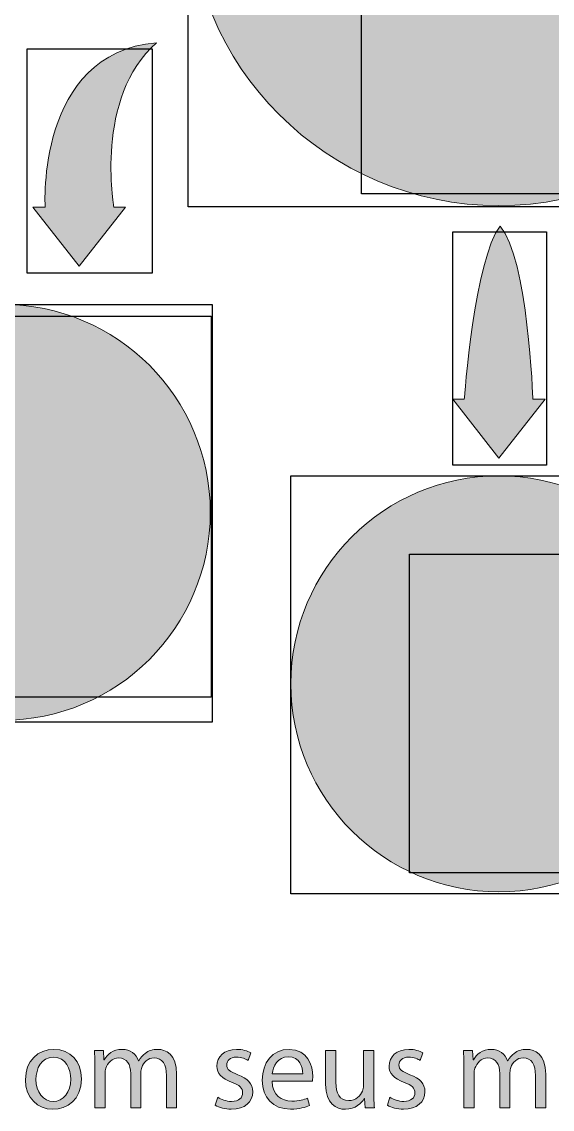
# Model space of a CAD drawing. Header units: inches. Extents: x -507 to 1392, y -754 to 68.
# Drawn here: x 1255.4 to 1300.2, y -215.1 to -123.2 of the extents above; entities that cross this region are included whole.
import ezdxf

# ---------------------------------------------------------------- set-up
doc = ezdxf.new("R2010")
doc.units = ezdxf.units.IN
doc.header["$MEASUREMENT"] = 0
doc.layers.add('back', color=7, linetype='Continuous')
picture_1 = doc.add_image_def('image11.png', size_in_pixel=(158, 183))
picture_2 = doc.add_image_def('image12.png', size_in_pixel=(219, 219))
picture_3 = doc.add_image_def('image18.png', size_in_pixel=(102, 134))
picture_4 = doc.add_image_def('image19.png', size_in_pixel=(147, 147))
picture_5 = doc.add_image_def('image20.png', size_in_pixel=(105, 112))
picture_6 = doc.add_image_def('image21.png', size_in_pixel=(147, 147))
picture_7 = doc.add_image_def('image26.png', size_in_pixel=(44, 79))
picture_8 = doc.add_image_def('image28.png', size_in_pixel=(33, 82))

# ---------------------------------------------------------------- blocks, each defined once
blk = doc.blocks.new('block 54')
at = {"layer": 'back', "true_color": 0x326699}
h = blk.add_hatch(color=165, dxfattribs=at)
h.dxf.hatch_style = 2
edge = h.paths.add_edge_path()
edge.add_spline(control_points=[(1321.946, -112.53), (1321.946, -98.046), (1310.205, -86.304), (1295.721, -86.304), (1281.236, -86.304), (1269.495, -98.046), (1269.495, -112.53), (1269.495, -127.014), (1281.236, -138.756), (1295.721, -138.756), (1310.205, -138.756), (1321.946, -127.014), (1321.946, -112.53)], knot_values=[0, 0, 0, 0, 1, 1, 1, 2, 2, 2, 3, 3, 3, 4, 4, 4, 4], degree=3, periodic=1)
at = {"layer": 'back', "lineweight": 0}
blk.add_open_spline([(1321.946, -112.53), (1321.946, -98.046), (1310.205, -86.304), (1295.721, -86.304), (1281.236, -86.304), (1269.495, -98.046), (1269.495, -112.53), (1269.495, -127.014), (1281.236, -138.756), (1295.721, -138.756), (1310.205, -138.756), (1321.946, -127.014), (1321.946, -112.53)], degree=3, knots=[0, 0, 0, 0, 1, 1, 1, 2, 2, 2, 3, 3, 3, 4, 4, 4, 4], dxfattribs=at)
blk = doc.blocks.new('block 53')
at = {"layer": 'back'}
blk.add_blockref('block 54', (0, 0), dxfattribs=at)
blk = doc.blocks.new('block 55')
at = {"layer": 'back'}
image = blk.add_image(picture_2, insert=(1269.495, -138.864), size_in_units=(52.56, 52.56), dxfattribs=at)
blk = doc.blocks.new('block 52')
at = {"layer": 'back'}
for name in ['block 53', 'block 55']:
    blk.add_blockref(name, (0, 0), dxfattribs=at)
image = blk.add_image(picture_1, insert=(1284.124, -137.77), size_in_units=(37.92, 43.92), dxfattribs=at)
blk = doc.blocks.new('block 65')
at = {"layer": 'back'}
image = blk.add_image(picture_4, insert=(1236.23, -182.374), size_in_units=(35.28, 35.28), dxfattribs=at)
blk = doc.blocks.new('block 64')
at = {"layer": 'back'}
blk.add_blockref('block 65', (0, 0), dxfattribs=at)
blk = doc.blocks.new('block 63')
at = {"layer": 'back', "true_color": 0x326699}
h = blk.add_hatch(color=165, dxfattribs=at)
h.dxf.hatch_style = 2
edge = h.paths.add_edge_path()
edge.add_spline(control_points=[(1271.353, -164.656), (1271.353, -154.957), (1263.491, -147.094), (1253.792, -147.094), (1244.093, -147.094), (1236.23, -154.957), (1236.23, -164.656), (1236.23, -174.355), (1244.093, -182.217), (1253.792, -182.217), (1263.491, -182.217), (1271.353, -174.355), (1271.353, -164.656)], knot_values=[0, 0, 0, 0, 1, 1, 1, 2, 2, 2, 3, 3, 3, 4, 4, 4, 4], degree=3, periodic=1)
at = {"layer": 'back', "lineweight": 0}
blk.add_open_spline([(1271.353, -164.656), (1271.353, -154.957), (1263.491, -147.094), (1253.792, -147.094), (1244.093, -147.094), (1236.23, -154.957), (1236.23, -164.656), (1236.23, -174.355), (1244.093, -182.217), (1253.792, -182.217), (1263.491, -182.217), (1271.353, -174.355), (1271.353, -164.656)], degree=3, knots=[0, 0, 0, 0, 1, 1, 1, 2, 2, 2, 3, 3, 3, 4, 4, 4, 4], dxfattribs=at)
at = {"layer": 'back'}
blk.add_blockref('block 64', (0, 0), dxfattribs=at)
image = blk.add_image(picture_3, insert=(1246.955, -180.259), size_in_units=(24.48, 32.16), dxfattribs=at)
blk = doc.blocks.new('block 68')
at = {"layer": 'back', "true_color": 0x326699}
h = blk.add_hatch(color=165, dxfattribs=at)
h.dxf.hatch_style = 2
edge = h.paths.add_edge_path()
edge.add_spline(control_points=[(1313.283, -179.136), (1313.283, -169.437), (1305.42, -161.574), (1295.721, -161.574), (1286.022, -161.574), (1278.159, -169.437), (1278.159, -179.136), (1278.159, -188.835), (1286.022, -196.697), (1295.721, -196.697), (1305.42, -196.697), (1313.283, -188.835), (1313.283, -179.136)], knot_values=[0, 0, 0, 0, 1, 1, 1, 2, 2, 2, 3, 3, 3, 4, 4, 4, 4], degree=3, periodic=1)
at = {"layer": 'back', "lineweight": 0}
blk.add_open_spline([(1313.283, -179.136), (1313.283, -169.437), (1305.42, -161.574), (1295.721, -161.574), (1286.022, -161.574), (1278.159, -169.437), (1278.159, -179.136), (1278.159, -188.835), (1286.022, -196.697), (1295.721, -196.697), (1305.42, -196.697), (1313.283, -188.835), (1313.283, -179.136)], degree=3, knots=[0, 0, 0, 0, 1, 1, 1, 2, 2, 2, 3, 3, 3, 4, 4, 4, 4], dxfattribs=at)
at = {"layer": 'back'}
image = blk.add_image(picture_5, insert=(1288.18, -195.08), size_in_units=(25.2, 26.88), dxfattribs=at)
blk = doc.blocks.new('block 67')
at = {"layer": 'back'}
blk.add_blockref('block 68', (0, 0), dxfattribs=at)
blk = doc.blocks.new('block 69')
at = {"layer": 'back'}
image = blk.add_image(picture_6, insert=(1278.159, -196.854), size_in_units=(35.28, 35.28), dxfattribs=at)
blk = doc.blocks.new('block 66')
at = {"layer": 'back'}
for name in ['block 67', 'block 69']:
    blk.add_blockref(name, (0, 0), dxfattribs=at)
blk = doc.blocks.new('block 79')
at = {"layer": 'back', "true_color": 0xcc3332}
h = blk.add_hatch(color=22, dxfattribs=at)
h.dxf.hatch_style = 2
edge = h.paths.add_edge_path()
edge.add_spline(control_points=[(1260.285, -143.862), (1260.285, -143.862), (1256.382, -138.889), (1256.382, -138.889), (1256.382, -138.889), (1257.411, -138.889), (1257.411, -138.889), (1257.411, -138.889), (1256.612, -125.888), (1266.803, -125.003), (1261.564, -129.62), (1263.209, -138.889), (1263.209, -138.889), (1263.209, -138.889), (1264.187, -138.889), (1264.187, -138.889), (1264.187, -138.889), (1260.285, -143.862), (1260.285, -143.862)], knot_values=[0, 0, 0, 0, 1, 1, 1, 2, 2, 2, 3, 3, 3, 4, 4, 4, 5, 5, 5, 6, 6, 6, 6], degree=3, periodic=1)
at = {"layer": 'back', "lineweight": 0}
blk.add_open_spline([(1260.285, -143.862), (1260.285, -143.862), (1256.382, -138.889), (1256.382, -138.889), (1256.382, -138.889), (1257.411, -138.889), (1257.411, -138.889), (1257.411, -138.889), (1256.612, -125.888), (1266.803, -125.003), (1261.564, -129.62), (1263.209, -138.889), (1263.209, -138.889), (1263.209, -138.889), (1264.187, -138.889), (1264.187, -138.889), (1264.187, -138.889), (1260.285, -143.862), (1260.285, -143.862)], degree=3, knots=[0, 0, 0, 0, 1, 1, 1, 2, 2, 2, 3, 3, 3, 4, 4, 4, 5, 5, 5, 6, 6, 6, 6], dxfattribs=at)
blk = doc.blocks.new('block 78')
at = {"layer": 'back'}
blk.add_blockref('block 79', (0, 0), dxfattribs=at)
image = blk.add_image(picture_7, insert=(1255.882, -144.463), size_in_units=(10.56, 18.96), dxfattribs=at)
blk = doc.blocks.new('block 83')
at = {"layer": 'back', "true_color": 0xcc3332}
h = blk.add_hatch(color=22, dxfattribs=at)
h.dxf.hatch_style = 2
edge = h.paths.add_edge_path()
edge.add_spline(control_points=[(1295.72, -160.078), (1295.72, -160.078), (1299.624, -155.105), (1299.624, -155.105), (1299.624, -155.105), (1298.594, -155.105), (1298.594, -155.105), (1298.594, -155.105), (1298.174, -143.255), (1295.839, -140.479), (1293.657, -143.212), (1292.796, -155.105), (1292.796, -155.105), (1292.796, -155.105), (1291.818, -155.105), (1291.818, -155.105), (1291.818, -155.105), (1295.72, -160.078), (1295.72, -160.078)], knot_values=[0, 0, 0, 0, 1, 1, 1, 2, 2, 2, 3, 3, 3, 4, 4, 4, 5, 5, 5, 6, 6, 6, 6], degree=3, periodic=1)
at = {"layer": 'back', "lineweight": 0}
blk.add_open_spline([(1295.72, -160.078), (1295.72, -160.078), (1299.624, -155.105), (1299.624, -155.105), (1299.624, -155.105), (1298.594, -155.105), (1298.594, -155.105), (1298.594, -155.105), (1298.174, -143.255), (1295.839, -140.479), (1293.657, -143.212), (1292.796, -155.105), (1292.796, -155.105), (1292.796, -155.105), (1291.818, -155.105), (1291.818, -155.105), (1291.818, -155.105), (1295.72, -160.078), (1295.72, -160.078)], degree=3, knots=[0, 0, 0, 0, 1, 1, 1, 2, 2, 2, 3, 3, 3, 4, 4, 4, 5, 5, 5, 6, 6, 6, 6], dxfattribs=at)
blk = doc.blocks.new('block 82')
at = {"layer": 'back'}
blk.add_blockref('block 83', (0, 0), dxfattribs=at)
image = blk.add_image(picture_8, insert=(1291.818, -160.659), size_in_units=(7.92, 19.68), dxfattribs=at)
blk = doc.blocks.new('block 51')
at = {"layer": 'back'}
for name in ['block 52', 'block 78', 'block 82', 'block 63', 'block 66']:
    blk.add_blockref(name, (0, 0), dxfattribs=at)
blk = doc.blocks.new('block 163')
at = {"layer": 'back', "true_color": 0x231f20}
h = blk.add_hatch(color=250, dxfattribs=at)
h.dxf.hatch_style = 2
edge = h.paths.add_edge_path()
edge.add_spline(control_points=[(1260.475, -212.488), (1260.475, -214.277), (1259.235, -215.057), (1258.065, -215.057), (1256.757, -215.057), (1255.747, -214.097), (1255.747, -212.568), (1255.747, -210.949), (1256.807, -210), (1258.146, -210), (1259.535, -210), (1260.475, -211.009), (1260.475, -212.488)], knot_values=[0, 0, 0, 0, 1, 1, 1, 2, 2, 2, 3, 3, 3, 4, 4, 4, 4], degree=3, periodic=1)
edge = h.paths.add_edge_path()
edge.add_spline(control_points=[(1256.637, -212.538), (1256.637, -213.598), (1257.246, -214.397), (1258.105, -214.397), (1258.945, -214.397), (1259.575, -213.607), (1259.575, -212.518), (1259.575, -211.699), (1259.165, -210.659), (1258.126, -210.659), (1257.086, -210.659), (1256.637, -211.619), (1256.637, -212.538)], knot_values=[0, 0, 0, 0, 1, 1, 1, 2, 2, 2, 3, 3, 3, 4, 4, 4, 4], degree=3, periodic=1)
h = blk.add_hatch(color=250, dxfattribs=at)
h.dxf.hatch_style = 2
edge = h.paths.add_edge_path()
edge.add_spline(control_points=[(1261.607, -211.419), (1261.607, -210.919), (1261.598, -210.509), (1261.567, -210.109), (1261.567, -210.109), (1262.337, -210.109), (1262.337, -210.109), (1262.337, -210.109), (1262.377, -210.889), (1262.377, -210.889), (1262.377, -210.889), (1262.407, -210.889), (1262.407, -210.889), (1262.677, -210.429), (1263.127, -210), (1263.926, -210), (1264.586, -210), (1265.086, -210.399), (1265.296, -210.969), (1265.296, -210.969), (1265.315, -210.969), (1265.315, -210.969), (1265.466, -210.699), (1265.655, -210.489), (1265.855, -210.339), (1266.146, -210.12), (1266.465, -210), (1266.925, -210), (1267.564, -210), (1268.514, -210.419), (1268.514, -212.098), (1268.514, -212.098), (1268.514, -214.947), (1268.514, -214.947), (1268.514, -214.947), (1267.654, -214.947), (1267.654, -214.947), (1267.654, -214.947), (1267.654, -212.208), (1267.654, -212.208), (1267.654, -211.279), (1267.314, -210.719), (1266.604, -210.719), (1266.105, -210.719), (1265.715, -211.089), (1265.565, -211.519), (1265.525, -211.639), (1265.495, -211.798), (1265.495, -211.958), (1265.495, -211.958), (1265.495, -214.947), (1265.495, -214.947), (1265.495, -214.947), (1264.636, -214.947), (1264.636, -214.947), (1264.636, -214.947), (1264.636, -212.048), (1264.636, -212.048), (1264.636, -211.279), (1264.296, -210.719), (1263.626, -210.719), (1263.077, -210.719), (1262.677, -211.159), (1262.537, -211.599), (1262.487, -211.729), (1262.467, -211.878), (1262.467, -212.028), (1262.467, -212.028), (1262.467, -214.947), (1262.467, -214.947), (1262.467, -214.947), (1261.607, -214.947), (1261.607, -214.947), (1261.607, -214.947), (1261.607, -211.419), (1261.607, -211.419)], knot_values=[0, 0, 0, 0, 1, 1, 1, 2, 2, 2, 3, 3, 3, 4, 4, 4, 5, 5, 5, 6, 6, 6, 7, 7, 7, 8, 8, 8, 9, 9, 9, 10, 10, 10, 11, 11, 11, 12, 12, 12, 13, 13, 13, 14, 14, 14, 15, 15, 15, 16, 16, 16, 17, 17, 17, 18, 18, 18, 19, 19, 19, 20, 20, 20, 21, 21, 21, 22, 22, 22, 23, 23, 23, 24, 24, 24, 25, 25, 25, 25], degree=3, periodic=1)
h = blk.add_hatch(color=250, dxfattribs=at)
h.dxf.hatch_style = 2
edge = h.paths.add_edge_path()
edge.add_spline(control_points=[(1271.987, -214.047), (1272.247, -214.217), (1272.707, -214.397), (1273.146, -214.397), (1273.786, -214.397), (1274.087, -214.077), (1274.087, -213.677), (1274.087, -213.258), (1273.837, -213.028), (1273.187, -212.788), (1272.317, -212.478), (1271.907, -211.999), (1271.907, -211.419), (1271.907, -210.639), (1272.537, -210), (1273.577, -210), (1274.066, -210), (1274.496, -210.14), (1274.766, -210.299), (1274.766, -210.299), (1274.546, -210.939), (1274.546, -210.939), (1274.356, -210.819), (1274.007, -210.659), (1273.557, -210.659), (1273.037, -210.659), (1272.747, -210.959), (1272.747, -211.319), (1272.747, -211.719), (1273.037, -211.898), (1273.667, -212.138), (1274.506, -212.458), (1274.936, -212.878), (1274.936, -213.598), (1274.936, -214.447), (1274.276, -215.047), (1273.127, -215.047), (1272.598, -215.047), (1272.107, -214.917), (1271.768, -214.717), (1271.768, -214.717), (1271.987, -214.047), (1271.987, -214.047)], knot_values=[0, 0, 0, 0, 1, 1, 1, 2, 2, 2, 3, 3, 3, 4, 4, 4, 5, 5, 5, 6, 6, 6, 7, 7, 7, 8, 8, 8, 9, 9, 9, 10, 10, 10, 11, 11, 11, 12, 12, 12, 13, 13, 13, 14, 14, 14, 14], degree=3, periodic=1)
h = blk.add_hatch(color=250, dxfattribs=at)
h.dxf.hatch_style = 2
edge = h.paths.add_edge_path()
edge.add_spline(control_points=[(1276.577, -212.688), (1276.597, -213.877), (1277.356, -214.367), (1278.235, -214.367), (1278.865, -214.367), (1279.245, -214.257), (1279.575, -214.117), (1279.575, -214.117), (1279.725, -214.747), (1279.725, -214.747), (1279.415, -214.887), (1278.886, -215.047), (1278.116, -215.047), (1276.627, -215.047), (1275.737, -214.067), (1275.737, -212.608), (1275.737, -211.149), (1276.597, -210), (1278.006, -210), (1279.585, -210), (1280.005, -211.389), (1280.005, -212.278), (1280.005, -212.458), (1279.985, -212.598), (1279.975, -212.688), (1279.975, -212.688), (1276.577, -212.688), (1276.577, -212.688)], knot_values=[0, 0, 0, 0, 1, 1, 1, 2, 2, 2, 3, 3, 3, 4, 4, 4, 5, 5, 5, 6, 6, 6, 7, 7, 7, 8, 8, 8, 9, 9, 9, 9], degree=3, periodic=1)
edge = h.paths.add_edge_path()
edge.add_spline(control_points=[(1279.155, -212.059), (1279.165, -211.499), (1278.926, -210.629), (1277.936, -210.629), (1277.047, -210.629), (1276.656, -211.449), (1276.587, -212.059), (1276.587, -212.059), (1279.155, -212.059), (1279.155, -212.059)], knot_values=[0, 0, 0, 0, 1, 1, 1, 2, 2, 2, 3, 3, 3, 3], degree=3, periodic=1)
h = blk.add_hatch(color=250, dxfattribs=at)
h.dxf.hatch_style = 2
edge = h.paths.add_edge_path()
edge.add_spline(control_points=[(1285.165, -213.627), (1285.165, -214.127), (1285.175, -214.567), (1285.205, -214.947), (1285.205, -214.947), (1284.426, -214.947), (1284.426, -214.947), (1284.426, -214.947), (1284.376, -214.157), (1284.376, -214.157), (1284.376, -214.157), (1284.355, -214.157), (1284.355, -214.157), (1284.126, -214.547), (1283.616, -215.057), (1282.757, -215.057), (1281.997, -215.057), (1281.087, -214.637), (1281.087, -212.938), (1281.087, -212.938), (1281.087, -210.109), (1281.087, -210.109), (1281.087, -210.109), (1281.967, -210.109), (1281.967, -210.109), (1281.967, -210.109), (1281.967, -212.788), (1281.967, -212.788), (1281.967, -213.708), (1282.247, -214.327), (1283.046, -214.327), (1283.636, -214.327), (1284.046, -213.917), (1284.206, -213.527), (1284.256, -213.397), (1284.285, -213.238), (1284.285, -213.078), (1284.285, -213.078), (1284.285, -210.109), (1284.285, -210.109), (1284.285, -210.109), (1285.165, -210.109), (1285.165, -210.109), (1285.165, -210.109), (1285.165, -213.627), (1285.165, -213.627)], knot_values=[0, 0, 0, 0, 1, 1, 1, 2, 2, 2, 3, 3, 3, 4, 4, 4, 5, 5, 5, 6, 6, 6, 7, 7, 7, 8, 8, 8, 9, 9, 9, 10, 10, 10, 11, 11, 11, 12, 12, 12, 13, 13, 13, 14, 14, 14, 15, 15, 15, 15], degree=3, periodic=1)
h = blk.add_hatch(color=250, dxfattribs=at)
h.dxf.hatch_style = 2
edge = h.paths.add_edge_path()
edge.add_spline(control_points=[(1286.526, -214.047), (1286.786, -214.217), (1287.246, -214.397), (1287.686, -214.397), (1288.325, -214.397), (1288.626, -214.077), (1288.626, -213.677), (1288.626, -213.258), (1288.376, -213.028), (1287.726, -212.788), (1286.856, -212.478), (1286.446, -211.999), (1286.446, -211.419), (1286.446, -210.639), (1287.076, -210), (1288.116, -210), (1288.605, -210), (1289.035, -210.14), (1289.305, -210.299), (1289.305, -210.299), (1289.085, -210.939), (1289.085, -210.939), (1288.896, -210.819), (1288.546, -210.659), (1288.096, -210.659), (1287.576, -210.659), (1287.286, -210.959), (1287.286, -211.319), (1287.286, -211.719), (1287.576, -211.898), (1288.206, -212.138), (1289.045, -212.458), (1289.475, -212.878), (1289.475, -213.598), (1289.475, -214.447), (1288.815, -215.047), (1287.666, -215.047), (1287.137, -215.047), (1286.646, -214.917), (1286.307, -214.717), (1286.307, -214.717), (1286.526, -214.047), (1286.526, -214.047)], knot_values=[0, 0, 0, 0, 1, 1, 1, 2, 2, 2, 3, 3, 3, 4, 4, 4, 5, 5, 5, 6, 6, 6, 7, 7, 7, 8, 8, 8, 9, 9, 9, 10, 10, 10, 11, 11, 11, 12, 12, 12, 13, 13, 13, 14, 14, 14, 14], degree=3, periodic=1)
h = blk.add_hatch(color=250, dxfattribs=at)
h.dxf.hatch_style = 2
edge = h.paths.add_edge_path()
edge.add_spline(control_points=[(1292.767, -211.419), (1292.767, -210.919), (1292.757, -210.509), (1292.727, -210.109), (1292.727, -210.109), (1293.496, -210.109), (1293.496, -210.109), (1293.496, -210.109), (1293.536, -210.889), (1293.536, -210.889), (1293.536, -210.889), (1293.566, -210.889), (1293.566, -210.889), (1293.836, -210.429), (1294.286, -210), (1295.085, -210), (1295.745, -210), (1296.245, -210.399), (1296.455, -210.969), (1296.455, -210.969), (1296.475, -210.969), (1296.475, -210.969), (1296.625, -210.699), (1296.814, -210.489), (1297.015, -210.339), (1297.305, -210.12), (1297.624, -210), (1298.084, -210), (1298.724, -210), (1299.673, -210.419), (1299.673, -212.098), (1299.673, -212.098), (1299.673, -214.947), (1299.673, -214.947), (1299.673, -214.947), (1298.813, -214.947), (1298.813, -214.947), (1298.813, -214.947), (1298.813, -212.208), (1298.813, -212.208), (1298.813, -211.279), (1298.474, -210.719), (1297.764, -210.719), (1297.265, -210.719), (1296.874, -211.089), (1296.725, -211.519), (1296.685, -211.639), (1296.654, -211.798), (1296.654, -211.958), (1296.654, -211.958), (1296.654, -214.947), (1296.654, -214.947), (1296.654, -214.947), (1295.795, -214.947), (1295.795, -214.947), (1295.795, -214.947), (1295.795, -212.048), (1295.795, -212.048), (1295.795, -211.279), (1295.455, -210.719), (1294.785, -210.719), (1294.236, -210.719), (1293.836, -211.159), (1293.696, -211.599), (1293.646, -211.729), (1293.626, -211.878), (1293.626, -212.028), (1293.626, -212.028), (1293.626, -214.947), (1293.626, -214.947), (1293.626, -214.947), (1292.767, -214.947), (1292.767, -214.947), (1292.767, -214.947), (1292.767, -211.419), (1292.767, -211.419)], knot_values=[0, 0, 0, 0, 1, 1, 1, 2, 2, 2, 3, 3, 3, 4, 4, 4, 5, 5, 5, 6, 6, 6, 7, 7, 7, 8, 8, 8, 9, 9, 9, 10, 10, 10, 11, 11, 11, 12, 12, 12, 13, 13, 13, 14, 14, 14, 15, 15, 15, 16, 16, 16, 17, 17, 17, 18, 18, 18, 19, 19, 19, 20, 20, 20, 21, 21, 21, 22, 22, 22, 23, 23, 23, 24, 24, 24, 25, 25, 25, 25], degree=3, periodic=1)
at = {"layer": 'back', "lineweight": 0}
for points, knots in [([(1260.475, -212.488), (1260.475, -214.277), (1259.235, -215.057), (1258.065, -215.057), (1256.757, -215.057), (1255.747, -214.097), (1255.747, -212.568), (1255.747, -210.949), (1256.807, -210), (1258.146, -210), (1259.535, -210), (1260.475, -211.009), (1260.475, -212.488)], [0, 0, 0, 0, 1, 1, 1, 2, 2, 2, 3, 3, 3, 4, 4, 4, 4]), ([(1261.607, -211.419), (1261.607, -210.919), (1261.598, -210.509), (1261.567, -210.109), (1261.567, -210.109), (1262.337, -210.109), (1262.337, -210.109), (1262.337, -210.109), (1262.377, -210.889), (1262.377, -210.889), (1262.377, -210.889), (1262.407, -210.889), (1262.407, -210.889), (1262.677, -210.429), (1263.127, -210), (1263.926, -210), (1264.586, -210), (1265.086, -210.399), (1265.296, -210.969), (1265.296, -210.969), (1265.315, -210.969), (1265.315, -210.969), (1265.466, -210.699), (1265.655, -210.489), (1265.855, -210.339), (1266.146, -210.12), (1266.465, -210), (1266.925, -210), (1267.564, -210), (1268.514, -210.419), (1268.514, -212.098), (1268.514, -212.098), (1268.514, -214.947), (1268.514, -214.947), (1268.514, -214.947), (1267.654, -214.947), (1267.654, -214.947), (1267.654, -214.947), (1267.654, -212.208), (1267.654, -212.208), (1267.654, -211.279), (1267.314, -210.719), (1266.604, -210.719), (1266.105, -210.719), (1265.715, -211.089), (1265.565, -211.519), (1265.525, -211.639), (1265.495, -211.798), (1265.495, -211.958), (1265.495, -211.958), (1265.495, -214.947), (1265.495, -214.947), (1265.495, -214.947), (1264.636, -214.947), (1264.636, -214.947), (1264.636, -214.947), (1264.636, -212.048), (1264.636, -212.048), (1264.636, -211.279), (1264.296, -210.719), (1263.626, -210.719), (1263.077, -210.719), (1262.677, -211.159), (1262.537, -211.599), (1262.487, -211.729), (1262.467, -211.878), (1262.467, -212.028), (1262.467, -212.028), (1262.467, -214.947), (1262.467, -214.947), (1262.467, -214.947), (1261.607, -214.947), (1261.607, -214.947), (1261.607, -214.947), (1261.607, -211.419), (1261.607, -211.419)], [0, 0, 0, 0, 1, 1, 1, 2, 2, 2, 3, 3, 3, 4, 4, 4, 5, 5, 5, 6, 6, 6, 7, 7, 7, 8, 8, 8, 9, 9, 9, 10, 10, 10, 11, 11, 11, 12, 12, 12, 13, 13, 13, 14, 14, 14, 15, 15, 15, 16, 16, 16, 17, 17, 17, 18, 18, 18, 19, 19, 19, 20, 20, 20, 21, 21, 21, 22, 22, 22, 23, 23, 23, 24, 24, 24, 25, 25, 25, 25]), ([(1271.987, -214.047), (1272.247, -214.217), (1272.707, -214.397), (1273.146, -214.397), (1273.786, -214.397), (1274.087, -214.077), (1274.087, -213.677), (1274.087, -213.258), (1273.837, -213.028), (1273.187, -212.788), (1272.317, -212.478), (1271.907, -211.999), (1271.907, -211.419), (1271.907, -210.639), (1272.537, -210), (1273.577, -210), (1274.066, -210), (1274.496, -210.14), (1274.766, -210.299), (1274.766, -210.299), (1274.546, -210.939), (1274.546, -210.939), (1274.356, -210.819), (1274.007, -210.659), (1273.557, -210.659), (1273.037, -210.659), (1272.747, -210.959), (1272.747, -211.319), (1272.747, -211.719), (1273.037, -211.898), (1273.667, -212.138), (1274.506, -212.458), (1274.936, -212.878), (1274.936, -213.598), (1274.936, -214.447), (1274.276, -215.047), (1273.127, -215.047), (1272.598, -215.047), (1272.107, -214.917), (1271.768, -214.717), (1271.768, -214.717), (1271.987, -214.047), (1271.987, -214.047)], [0, 0, 0, 0, 1, 1, 1, 2, 2, 2, 3, 3, 3, 4, 4, 4, 5, 5, 5, 6, 6, 6, 7, 7, 7, 8, 8, 8, 9, 9, 9, 10, 10, 10, 11, 11, 11, 12, 12, 12, 13, 13, 13, 14, 14, 14, 14]), ([(1276.577, -212.688), (1276.597, -213.877), (1277.356, -214.367), (1278.235, -214.367), (1278.865, -214.367), (1279.245, -214.257), (1279.575, -214.117), (1279.575, -214.117), (1279.725, -214.747), (1279.725, -214.747), (1279.415, -214.887), (1278.886, -215.047), (1278.116, -215.047), (1276.627, -215.047), (1275.737, -214.067), (1275.737, -212.608), (1275.737, -211.149), (1276.597, -210), (1278.006, -210), (1279.585, -210), (1280.005, -211.389), (1280.005, -212.278), (1280.005, -212.458), (1279.985, -212.598), (1279.975, -212.688), (1279.975, -212.688), (1276.577, -212.688), (1276.577, -212.688)], [0, 0, 0, 0, 1, 1, 1, 2, 2, 2, 3, 3, 3, 4, 4, 4, 5, 5, 5, 6, 6, 6, 7, 7, 7, 8, 8, 8, 9, 9, 9, 9]), ([(1285.165, -213.627), (1285.165, -214.127), (1285.175, -214.567), (1285.205, -214.947), (1285.205, -214.947), (1284.426, -214.947), (1284.426, -214.947), (1284.426, -214.947), (1284.376, -214.157), (1284.376, -214.157), (1284.376, -214.157), (1284.355, -214.157), (1284.355, -214.157), (1284.126, -214.547), (1283.616, -215.057), (1282.757, -215.057), (1281.997, -215.057), (1281.087, -214.637), (1281.087, -212.938), (1281.087, -212.938), (1281.087, -210.109), (1281.087, -210.109), (1281.087, -210.109), (1281.967, -210.109), (1281.967, -210.109), (1281.967, -210.109), (1281.967, -212.788), (1281.967, -212.788), (1281.967, -213.708), (1282.247, -214.327), (1283.046, -214.327), (1283.636, -214.327), (1284.046, -213.917), (1284.206, -213.527), (1284.256, -213.397), (1284.285, -213.238), (1284.285, -213.078), (1284.285, -213.078), (1284.285, -210.109), (1284.285, -210.109), (1284.285, -210.109), (1285.165, -210.109), (1285.165, -210.109), (1285.165, -210.109), (1285.165, -213.627), (1285.165, -213.627)], [0, 0, 0, 0, 1, 1, 1, 2, 2, 2, 3, 3, 3, 4, 4, 4, 5, 5, 5, 6, 6, 6, 7, 7, 7, 8, 8, 8, 9, 9, 9, 10, 10, 10, 11, 11, 11, 12, 12, 12, 13, 13, 13, 14, 14, 14, 15, 15, 15, 15]), ([(1286.526, -214.047), (1286.786, -214.217), (1287.246, -214.397), (1287.686, -214.397), (1288.325, -214.397), (1288.626, -214.077), (1288.626, -213.677), (1288.626, -213.258), (1288.376, -213.028), (1287.726, -212.788), (1286.856, -212.478), (1286.446, -211.999), (1286.446, -211.419), (1286.446, -210.639), (1287.076, -210), (1288.116, -210), (1288.605, -210), (1289.035, -210.14), (1289.305, -210.299), (1289.305, -210.299), (1289.085, -210.939), (1289.085, -210.939), (1288.896, -210.819), (1288.546, -210.659), (1288.096, -210.659), (1287.576, -210.659), (1287.286, -210.959), (1287.286, -211.319), (1287.286, -211.719), (1287.576, -211.898), (1288.206, -212.138), (1289.045, -212.458), (1289.475, -212.878), (1289.475, -213.598), (1289.475, -214.447), (1288.815, -215.047), (1287.666, -215.047), (1287.137, -215.047), (1286.646, -214.917), (1286.307, -214.717), (1286.307, -214.717), (1286.526, -214.047), (1286.526, -214.047)], [0, 0, 0, 0, 1, 1, 1, 2, 2, 2, 3, 3, 3, 4, 4, 4, 5, 5, 5, 6, 6, 6, 7, 7, 7, 8, 8, 8, 9, 9, 9, 10, 10, 10, 11, 11, 11, 12, 12, 12, 13, 13, 13, 14, 14, 14, 14]), ([(1292.767, -211.419), (1292.767, -210.919), (1292.757, -210.509), (1292.727, -210.109), (1292.727, -210.109), (1293.496, -210.109), (1293.496, -210.109), (1293.496, -210.109), (1293.536, -210.889), (1293.536, -210.889), (1293.536, -210.889), (1293.566, -210.889), (1293.566, -210.889), (1293.836, -210.429), (1294.286, -210), (1295.085, -210), (1295.745, -210), (1296.245, -210.399), (1296.455, -210.969), (1296.455, -210.969), (1296.475, -210.969), (1296.475, -210.969), (1296.625, -210.699), (1296.814, -210.489), (1297.015, -210.339), (1297.305, -210.12), (1297.624, -210), (1298.084, -210), (1298.724, -210), (1299.673, -210.419), (1299.673, -212.098), (1299.673, -212.098), (1299.673, -214.947), (1299.673, -214.947), (1299.673, -214.947), (1298.813, -214.947), (1298.813, -214.947), (1298.813, -214.947), (1298.813, -212.208), (1298.813, -212.208), (1298.813, -211.279), (1298.474, -210.719), (1297.764, -210.719), (1297.265, -210.719), (1296.874, -211.089), (1296.725, -211.519), (1296.685, -211.639), (1296.654, -211.798), (1296.654, -211.958), (1296.654, -211.958), (1296.654, -214.947), (1296.654, -214.947), (1296.654, -214.947), (1295.795, -214.947), (1295.795, -214.947), (1295.795, -214.947), (1295.795, -212.048), (1295.795, -212.048), (1295.795, -211.279), (1295.455, -210.719), (1294.785, -210.719), (1294.236, -210.719), (1293.836, -211.159), (1293.696, -211.599), (1293.646, -211.729), (1293.626, -211.878), (1293.626, -212.028), (1293.626, -212.028), (1293.626, -214.947), (1293.626, -214.947), (1293.626, -214.947), (1292.767, -214.947), (1292.767, -214.947), (1292.767, -214.947), (1292.767, -211.419), (1292.767, -211.419)], [0, 0, 0, 0, 1, 1, 1, 2, 2, 2, 3, 3, 3, 4, 4, 4, 5, 5, 5, 6, 6, 6, 7, 7, 7, 8, 8, 8, 9, 9, 9, 10, 10, 10, 11, 11, 11, 12, 12, 12, 13, 13, 13, 14, 14, 14, 15, 15, 15, 16, 16, 16, 17, 17, 17, 18, 18, 18, 19, 19, 19, 20, 20, 20, 21, 21, 21, 22, 22, 22, 23, 23, 23, 24, 24, 24, 25, 25, 25, 25]), ([(1256.637, -212.538), (1256.637, -213.598), (1257.246, -214.397), (1258.105, -214.397), (1258.945, -214.397), (1259.575, -213.607), (1259.575, -212.518), (1259.575, -211.699), (1259.165, -210.659), (1258.126, -210.659), (1257.086, -210.659), (1256.637, -211.619), (1256.637, -212.538)], [0, 0, 0, 0, 1, 1, 1, 2, 2, 2, 3, 3, 3, 4, 4, 4, 4]), ([(1279.155, -212.059), (1279.165, -211.499), (1278.926, -210.629), (1277.936, -210.629), (1277.047, -210.629), (1276.656, -211.449), (1276.587, -212.059), (1276.587, -212.059), (1279.155, -212.059), (1279.155, -212.059)], [0, 0, 0, 0, 1, 1, 1, 2, 2, 2, 3, 3, 3, 3])]:
    blk.add_open_spline(points, degree=3, knots=knots, dxfattribs=at)

msp = doc.modelspace()

# ---------------------------------------------------------------- block references
at = {"layer": 'back'}
for name in ['block 51', 'block 163']:
    msp.add_blockref(name, (0, 0), dxfattribs=at)

doc.saveas('drawing.dxf')
